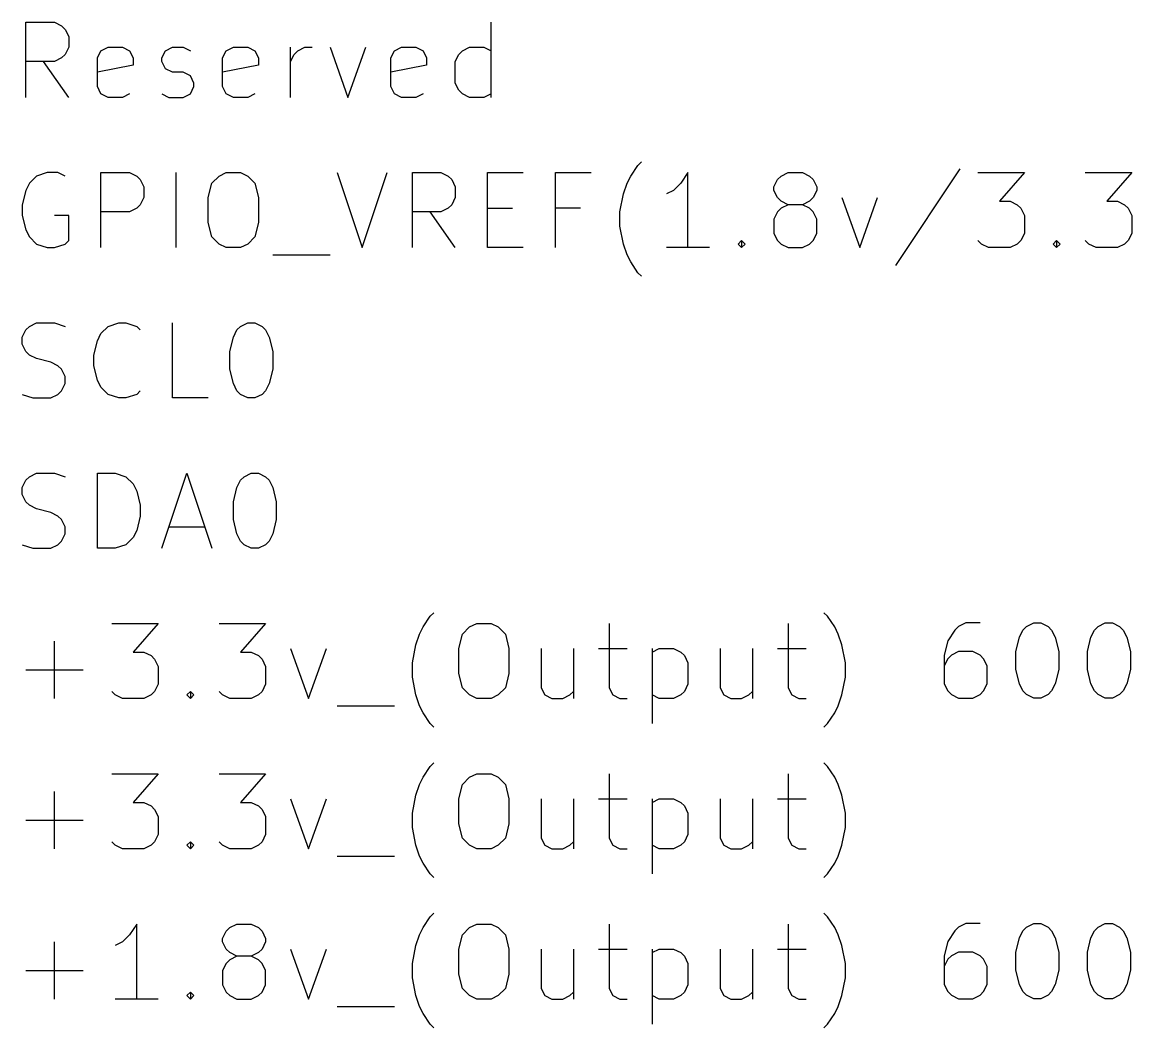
# Model space of a CAD drawing. Header units: millimetres. Extents: x 10 to 287, y -200 to -10.
# Drawn here: x 43.93 to 62.68, y -134.42 to -117.43 of the extents above; entities that cross this region are included whole.
import ezdxf

# ---------------------------------------------------------------- set-up
doc = ezdxf.new("R2010")
doc.units = ezdxf.units.MM
doc.layers.add('GREENSIXTYFIVE', color=129, linetype='CONTINUOUS')
doc.layers.add('RED', color=14, linetype='CONTINUOUS')

msp = doc.modelspace()

# ---------------------------------------------------------------- linework, layer by layer
at = {"layer": 'GREENSIXTYFIVE', "linetype": 'CONTINUOUS'}
for p, q in [((43.9903, -118.6975), (43.9903, -117.4275)), ((43.9903, -117.4275), (44.4741, -117.4275)), ((44.4741, -117.4275), (44.5951, -117.488)), ((44.5951, -117.488), (44.6556, -117.5485)), ((51.8523, -118.6975), (51.8523, -117.4275)), ((44.6556, -117.5485), (44.716, -117.6694)), ((44.716, -117.6694), (44.716, -117.8509)), ((44.716, -117.8509), (44.6556, -117.9718)), ((45.1999, -118.0323), (45.2603, -117.9113)), ((45.2603, -117.9113), (45.3813, -117.8509)), ((45.3813, -117.8509), (45.6232, -117.8509)), ((45.6232, -117.8509), (45.7441, -117.9113)), ((45.7441, -117.9113), (45.8046, -118.0323)), ((46.2885, -118.0323), (46.3489, -117.9113)), ((46.3489, -117.9113), (46.4699, -117.8509)), ((46.4699, -117.8509), (46.6513, -117.8509)), ((46.6513, -117.8509), (46.7723, -117.9113)), ((47.3166, -118.0323), (47.377, -117.9113)), ((47.377, -117.9113), (47.498, -117.8509)), ((47.498, -117.8509), (47.7399, -117.8509)), ((47.7399, -117.8509), (47.8608, -117.9113)), ((47.8608, -117.9113), (47.9213, -118.0323)), ((48.4656, -118.6975), (48.4656, -117.8509)), ((48.5261, -117.9718), (48.5866, -117.9113)), ((48.5866, -117.9113), (48.7075, -117.8509)), ((48.7075, -117.8509), (48.8285, -117.8509)), ((49.1309, -117.8509), (49.4333, -118.6975)), ((49.4333, -118.6975), (49.7356, -117.8509)), ((50.159, -118.0323), (50.2194, -117.9113)), ((50.2194, -117.9113), (50.3404, -117.8509)), ((50.3404, -117.8509), (50.5823, -117.8509)), ((50.5823, -117.8509), (50.7032, -117.9113)), ((50.7032, -117.9113), (50.7637, -118.0323)), ((51.308, -117.9718), (51.3685, -117.9113)), ((51.3685, -117.9113), (51.4895, -117.8509)), ((51.4895, -117.8509), (51.7314, -117.8509)), ((51.7314, -117.8509), (51.8523, -117.9113)), ((44.4741, -118.0928), (43.9903, -118.0928)), ((44.716, -118.6975), (44.2927, -118.0928)), ((44.5951, -118.0323), (44.4741, -118.0928)), ((44.6556, -117.9718), (44.5951, -118.0323)), ((45.1999, -118.5161), (45.1999, -118.0323)), ((45.8046, -118.0323), (45.8046, -118.1532)), ((46.2885, -118.0928), (46.2885, -118.0323)), ((46.3489, -118.2137), (46.2885, -118.0928)), ((47.3166, -118.5161), (47.3166, -118.0323)), ((47.9213, -118.0323), (47.9213, -118.1532)), ((48.4656, -118.0928), (48.5261, -117.9718)), ((50.159, -118.5161), (50.159, -118.0323)), ((50.7637, -118.0323), (50.7637, -118.1532)), ((51.2476, -118.0928), (51.308, -117.9718)), ((51.2476, -118.4556), (51.2476, -118.0928)), ((45.8046, -118.1532), (45.1999, -118.2742)), ((46.4699, -118.2742), (46.3489, -118.2137)), ((46.6513, -118.2742), (46.4699, -118.2742)), ((46.7723, -118.3347), (46.6513, -118.2742)), ((47.9213, -118.1532), (47.3166, -118.2742)), ((50.7637, -118.1532), (50.159, -118.2742)), ((46.8327, -118.4556), (46.7723, -118.3347)), ((46.8327, -118.5161), (46.8327, -118.4556)), ((51.308, -118.5766), (51.2476, -118.4556)), ((45.2603, -118.6371), (45.1999, -118.5161)), ((45.3813, -118.6975), (45.2603, -118.6371)), ((45.7441, -118.6371), (45.6232, -118.6975)), ((46.2885, -118.6371), (46.4094, -118.6975)), ((46.6513, -118.6975), (46.7723, -118.6371)), ((46.7723, -118.6371), (46.8327, -118.5161)), ((47.377, -118.6371), (47.3166, -118.5161)), ((47.498, -118.6975), (47.377, -118.6371)), ((47.8608, -118.6371), (47.7399, -118.6975)), ((50.2194, -118.6371), (50.159, -118.5161)), ((50.3404, -118.6975), (50.2194, -118.6371)), ((50.7032, -118.6371), (50.5823, -118.6975)), ((51.3685, -118.6371), (51.308, -118.5766)), ((51.4895, -118.6975), (51.3685, -118.6371)), ((51.8523, -118.6371), (51.7314, -118.6975)), ((45.6232, -118.6975), (45.3813, -118.6975)), ((46.4094, -118.6975), (46.6513, -118.6975)), ((47.7399, -118.6975), (47.498, -118.6975)), ((50.5823, -118.6975), (50.3404, -118.6975)), ((51.7314, -118.6975), (51.4895, -118.6975)), ((54.3318, -119.8466), (54.3923, -119.7861)), ((44.3532, -119.9675), (44.1718, -120.028)), ((44.5346, -119.9675), (44.3532, -119.9675)), ((44.6556, -120.028), (44.5346, -119.9675)), ((45.2603, -121.2375), (45.2603, -119.9675)), ((45.2603, -119.9675), (45.7441, -119.9675)), ((45.7441, -119.9675), (45.8651, -120.028)), ((46.5303, -121.2375), (46.5303, -119.9675)), ((47.2561, -120.028), (47.377, -119.9675)), ((47.377, -119.9675), (47.6189, -119.9675)), ((47.6189, -119.9675), (47.7399, -120.028)), ((49.2518, -119.9675), (49.6751, -121.2375)), ((49.6751, -121.2375), (50.0985, -119.9675)), ((50.5218, -121.2375), (50.5218, -119.9675)), ((50.5218, -119.9675), (51.0056, -119.9675)), ((51.0056, -119.9675), (51.1266, -120.028)), ((51.7918, -121.2375), (51.7918, -119.9675)), ((51.7918, -119.9675), (52.3966, -119.9675)), ((52.9408, -121.2375), (52.9408, -119.9675)), ((52.9408, -119.9675), (53.5456, -119.9675)), ((54.2109, -120.028), (54.3318, -119.8466)), ((55.1785, -119.9675), (55.0576, -120.149)), ((55.1785, -121.2375), (55.1785, -119.9675)), ((56.7509, -120.028), (56.8719, -119.9675)), ((56.8719, -119.9675), (57.1138, -119.9675)), ((57.1138, -119.9675), (57.2347, -120.028)), ((59.7747, -119.9071), (58.6861, -121.5399)), ((60.0771, -119.9675), (60.8633, -119.9675)), ((60.8633, -119.9675), (60.4399, -120.4513)), ((61.8914, -119.9675), (62.6776, -119.9675)), ((62.6776, -119.9675), (62.2542, -120.4513)), ((44.0508, -120.149), (43.9903, -120.2699)), ((44.1718, -120.028), (44.0508, -120.149)), ((45.8651, -120.028), (45.9256, -120.0885)), ((45.9256, -120.0885), (45.986, -120.2094)), ((47.0747, -120.3909), (47.1351, -120.149)), ((47.1351, -120.149), (47.2561, -120.028)), ((47.7399, -120.028), (47.8608, -120.149)), ((47.8608, -120.149), (47.9213, -120.3909)), ((51.1266, -120.028), (51.1871, -120.0885)), ((51.1871, -120.0885), (51.2475, -120.2094)), ((54.0899, -120.3304), (54.1504, -120.149)), ((54.1504, -120.149), (54.2109, -120.028)), ((55.0576, -120.149), (54.9366, -120.2699)), ((56.63, -120.2094), (56.6904, -120.0885)), ((56.6904, -120.0885), (56.7509, -120.028)), ((57.2347, -120.028), (57.2952, -120.0885)), ((57.2952, -120.0885), (57.3557, -120.2094)), ((43.9903, -120.2699), (43.9299, -120.5118)), ((45.986, -120.2094), (45.986, -120.3909)), ((51.2475, -120.2094), (51.2475, -120.3909)), ((54.0294, -120.6328), (54.0899, -120.3304)), ((54.9366, -120.2699), (54.8157, -120.3304)), ((56.63, -120.2699), (56.63, -120.2094)), ((56.6904, -120.3909), (56.63, -120.2699)), ((57.3557, -120.2699), (57.2952, -120.3909)), ((57.3557, -120.2094), (57.3557, -120.2699)), ((43.9299, -120.5118), (43.9299, -120.6932)), ((45.9256, -120.5118), (45.8651, -120.5723)), ((45.986, -120.3909), (45.9256, -120.5118)), ((47.0747, -120.8142), (47.0747, -120.3909)), ((47.9213, -120.3909), (47.9213, -120.8142)), ((51.1871, -120.5118), (51.1266, -120.5723)), ((51.2475, -120.3909), (51.1871, -120.5118)), ((56.7509, -120.4513), (56.6904, -120.3909)), ((56.8719, -120.5118), (56.7509, -120.4513)), ((56.8719, -120.5118), (56.7509, -120.5723)), ((57.1138, -120.5118), (56.8719, -120.5118)), ((57.2347, -120.4513), (57.1138, -120.5118)), ((57.2347, -120.5723), (57.1138, -120.5118)), ((57.2952, -120.3909), (57.2347, -120.4513)), ((57.779, -120.3909), (58.0814, -121.2375)), ((58.0814, -121.2375), (58.3837, -120.3909)), ((60.4399, -120.4513), (60.6214, -120.4513)), ((60.6214, -120.4513), (60.7423, -120.5118)), ((60.7423, -120.5118), (60.8028, -120.5723)), ((62.2542, -120.4513), (62.4357, -120.4513)), ((62.4357, -120.4513), (62.5566, -120.5118)), ((62.5566, -120.5118), (62.6171, -120.5723)), ((43.9299, -120.6932), (43.9903, -120.9351)), ((44.716, -120.6932), (44.4741, -120.6932)), ((44.716, -121.1166), (44.716, -120.6932)), ((45.7441, -120.6328), (45.2603, -120.6328)), ((45.8651, -120.5723), (45.7441, -120.6328)), ((51.0056, -120.6328), (50.5218, -120.6328)), ((51.2475, -121.2375), (50.8242, -120.6328)), ((51.1266, -120.5723), (51.0056, -120.6328)), ((51.7918, -120.5723), (52.2152, -120.5723)), ((53.3642, -120.5723), (52.9408, -120.5723)), ((54.0294, -120.8747), (54.0294, -120.6328)), ((56.6904, -120.6328), (56.63, -120.7537)), ((56.7509, -120.5723), (56.6904, -120.6328)), ((57.2952, -120.6328), (57.2347, -120.5723)), ((57.3557, -120.7537), (57.2952, -120.6328)), ((60.8028, -120.5723), (60.8633, -120.6932)), ((60.8633, -120.6932), (60.8633, -120.9956)), ((62.6171, -120.5723), (62.6776, -120.6932)), ((62.6776, -120.6932), (62.6776, -120.9956)), ((47.1351, -121.0561), (47.0747, -120.8142)), ((47.9213, -120.8142), (47.8608, -121.0561)), ((54.0899, -121.1771), (54.0294, -120.8747)), ((56.63, -120.7537), (56.63, -120.9956)), ((57.3557, -120.9956), (57.3557, -120.7537)), ((43.9903, -120.9351), (44.0508, -121.0561)), ((44.0508, -121.0561), (44.1718, -121.1771)), ((47.2561, -121.1771), (47.1351, -121.0561)), ((47.8608, -121.0561), (47.7399, -121.1771)), ((56.63, -120.9956), (56.6904, -121.1166)), ((57.2952, -121.1166), (57.3557, -120.9956)), ((60.8633, -120.9956), (60.8028, -121.1166)), ((62.6776, -120.9956), (62.6171, -121.1166)), ((44.1718, -121.1771), (44.3532, -121.2375)), ((44.3532, -121.2375), (44.4741, -121.2375)), ((44.4741, -121.2375), (44.6556, -121.1771)), ((44.6556, -121.1771), (44.716, -121.1166)), ((47.377, -121.2375), (47.2561, -121.1771)), ((47.6189, -121.2375), (47.377, -121.2375)), ((47.7399, -121.1771), (47.6189, -121.2375)), ((52.3966, -121.2375), (51.7918, -121.2375)), ((54.1504, -121.3585), (54.0899, -121.1771)), ((55.5414, -121.2375), (54.8157, -121.2375)), ((56.0252, -121.1771), (56.0856, -121.1166)), ((56.0856, -121.2375), (56.0252, -121.1771)), ((56.0856, -121.1166), (56.1461, -121.1771)), ((56.0856, -121.1166), (56.0856, -121.2375)), ((56.1461, -121.1771), (56.0856, -121.2375)), ((56.6904, -121.1166), (56.7509, -121.1771)), ((56.7509, -121.1771), (56.8719, -121.2375)), ((56.8719, -121.2375), (57.1138, -121.2375)), ((57.1138, -121.2375), (57.2347, -121.1771)), ((57.2347, -121.1771), (57.2952, -121.1166)), ((60.1376, -121.1771), (60.0771, -121.1166)), ((60.2585, -121.2375), (60.1376, -121.1771)), ((60.6214, -121.2375), (60.2585, -121.2375)), ((60.7423, -121.1771), (60.6214, -121.2375)), ((60.8028, -121.1166), (60.7423, -121.1771)), ((61.3471, -121.1771), (61.4075, -121.1166)), ((61.4075, -121.2375), (61.3471, -121.1771)), ((61.4075, -121.1166), (61.468, -121.1771)), ((61.4075, -121.1166), (61.4075, -121.2375)), ((61.468, -121.1771), (61.4075, -121.2375)), ((61.9519, -121.1771), (61.8914, -121.1166)), ((62.0728, -121.2375), (61.9519, -121.1771)), ((62.4357, -121.2375), (62.0728, -121.2375)), ((62.5566, -121.1771), (62.4357, -121.2375)), ((62.6171, -121.1166), (62.5566, -121.1771)), ((48.1633, -121.3585), (49.1309, -121.3585)), ((54.2109, -121.4794), (54.1504, -121.3585)), ((54.3318, -121.6609), (54.2109, -121.4794)), ((54.3923, -121.7213), (54.3318, -121.6609)), ((43.9903, -122.6285), (44.0508, -122.568)), ((44.0508, -122.568), (44.1718, -122.5075)), ((44.1718, -122.5075), (44.4741, -122.5075)), ((44.4741, -122.5075), (44.6556, -122.568)), ((45.2603, -122.689), (45.3813, -122.568)), ((45.3813, -122.568), (45.5627, -122.5075)), ((45.5627, -122.5075), (45.6836, -122.5075)), ((45.6836, -122.5075), (45.8651, -122.568)), ((45.8651, -122.568), (45.9255, -122.6285)), ((46.4698, -123.7775), (46.4698, -122.5075)), ((47.5584, -122.6285), (47.6189, -122.568)), ((47.6189, -122.568), (47.7398, -122.5075)), ((47.7398, -122.5075), (47.8608, -122.5075)), ((47.8608, -122.5075), (47.9817, -122.568)), ((47.9817, -122.568), (48.0422, -122.6285)), ((43.9299, -122.7494), (43.9903, -122.6285)), ((43.9299, -122.8704), (43.9299, -122.7494)), ((45.1998, -122.8099), (45.2603, -122.689)), ((47.4375, -122.9913), (47.4979, -122.7494)), ((47.4979, -122.7494), (47.5584, -122.6285)), ((48.0422, -122.6285), (48.1027, -122.7494)), ((48.1027, -122.7494), (48.1632, -122.9913)), ((43.9903, -122.9913), (43.9299, -122.8704)), ((45.1394, -123.0518), (45.1998, -122.8099)), ((44.0508, -123.0518), (43.9903, -122.9913)), ((44.1718, -123.1123), (44.0508, -123.0518)), ((44.4137, -123.1728), (44.1718, -123.1123)), ((45.1394, -123.2332), (45.1394, -123.0518)), ((47.4375, -123.2937), (47.4375, -122.9913)), ((48.1632, -122.9913), (48.1632, -123.2937)), ((44.5346, -123.2332), (44.4137, -123.1728)), ((44.5951, -123.2937), (44.5346, -123.2332)), ((44.6556, -123.4147), (44.5951, -123.2937)), ((45.1998, -123.4751), (45.1394, -123.2332)), ((47.4979, -123.5356), (47.4375, -123.2937)), ((48.1632, -123.2937), (48.1027, -123.5356)), ((44.5951, -123.6566), (44.6556, -123.5356)), ((44.6556, -123.5356), (44.6556, -123.4147)), ((45.2603, -123.5961), (45.1998, -123.4751)), ((47.5584, -123.6566), (47.4979, -123.5356)), ((48.1027, -123.5356), (48.0422, -123.6566)), ((43.9299, -123.7171), (44.1113, -123.7775)), ((44.4137, -123.7775), (44.5346, -123.7171)), ((44.5346, -123.7171), (44.5951, -123.6566)), ((45.3813, -123.7171), (45.2603, -123.5961)), ((45.5627, -123.7775), (45.3813, -123.7171)), ((45.8651, -123.7171), (45.6836, -123.7775)), ((45.9255, -123.6566), (45.8651, -123.7171)), ((47.6189, -123.7171), (47.5584, -123.6566)), ((47.7398, -123.7775), (47.6189, -123.7171)), ((47.9817, -123.7171), (47.8608, -123.7775)), ((48.0422, -123.6566), (47.9817, -123.7171)), ((44.1113, -123.7775), (44.4137, -123.7775)), ((45.6836, -123.7775), (45.5627, -123.7775)), ((47.0746, -123.7775), (46.4698, -123.7775)), ((47.8608, -123.7775), (47.7398, -123.7775)), ((43.9299, -125.2894), (43.9903, -125.1685)), ((43.9903, -125.1685), (44.0508, -125.108)), ((44.0508, -125.108), (44.1718, -125.0475)), ((44.1718, -125.0475), (44.4741, -125.0475)), ((44.4741, -125.0475), (44.6556, -125.108)), ((45.1998, -126.3175), (45.1998, -125.0475)), ((45.1998, -125.0475), (45.5022, -125.0475)), ((45.5022, -125.0475), (45.6836, -125.108)), ((45.6836, -125.108), (45.8046, -125.229)), ((45.8046, -125.229), (45.8651, -125.3499)), ((46.2884, -126.3175), (46.7117, -125.0475)), ((46.7117, -125.0475), (47.1351, -126.3175)), ((47.5584, -125.2894), (47.6189, -125.1685)), ((47.6189, -125.1685), (47.6794, -125.108)), ((47.6794, -125.108), (47.8003, -125.0475)), ((47.8003, -125.0475), (47.9213, -125.0475)), ((47.9213, -125.0475), (48.0422, -125.108)), ((48.0422, -125.108), (48.1027, -125.1685)), ((48.1027, -125.1685), (48.1632, -125.2894)), ((43.9299, -125.4104), (43.9299, -125.2894)), ((43.9903, -125.5313), (43.9299, -125.4104)), ((45.8651, -125.3499), (45.9255, -125.5918)), ((47.498, -125.5313), (47.5584, -125.2894)), ((48.1632, -125.2894), (48.2237, -125.5313)), ((44.0508, -125.5918), (43.9903, -125.5313)), ((44.1718, -125.6523), (44.0508, -125.5918)), ((45.9255, -125.5918), (45.9255, -125.7732)), ((47.498, -125.8337), (47.498, -125.5313)), ((48.2237, -125.5313), (48.2237, -125.8337)), ((44.4137, -125.7128), (44.1718, -125.6523)), ((44.5346, -125.7732), (44.4137, -125.7128)), ((44.5951, -125.8337), (44.5346, -125.7732)), ((45.9255, -125.7732), (45.8651, -126.0151)), ((44.6556, -125.9547), (44.5951, -125.8337)), ((44.6556, -126.0756), (44.6556, -125.9547)), ((46.4094, -125.9547), (47.0141, -125.9547)), ((47.5584, -126.0756), (47.498, -125.8337)), ((48.2237, -125.8337), (48.1632, -126.0756)), ((44.5951, -126.1966), (44.6556, -126.0756)), ((45.8046, -126.1361), (45.6836, -126.2571)), ((45.8651, -126.0151), (45.8046, -126.1361)), ((47.6189, -126.1966), (47.5584, -126.0756)), ((48.1632, -126.0756), (48.1027, -126.1966)), ((43.9299, -126.2571), (44.1113, -126.3175)), ((44.1113, -126.3175), (44.4137, -126.3175)), ((44.4137, -126.3175), (44.5346, -126.2571)), ((44.5346, -126.2571), (44.5951, -126.1966)), ((45.5022, -126.3175), (45.1998, -126.3175)), ((45.6836, -126.2571), (45.5022, -126.3175)), ((47.6794, -126.2571), (47.6189, -126.1966)), ((47.8003, -126.3175), (47.6794, -126.2571)), ((47.9213, -126.3175), (47.8003, -126.3175)), ((48.0422, -126.2571), (47.9213, -126.3175)), ((48.1027, -126.1966), (48.0422, -126.2571)), ((50.7032, -127.648), (50.8241, -127.4666)), ((50.8241, -127.4666), (50.8846, -127.4061)), ((57.5369, -127.4666), (57.4764, -127.4061)), ((57.6578, -127.648), (57.5369, -127.4666)), ((45.4418, -127.5875), (46.228, -127.5875)), ((46.228, -127.5875), (45.8046, -128.0713)), ((47.2561, -127.5875), (48.0423, -127.5875)), ((48.0423, -127.5875), (47.6189, -128.0713)), ((50.6427, -127.769), (50.7032, -127.648)), ((51.3684, -127.769), (51.4894, -127.648)), ((51.4894, -127.648), (51.6103, -127.5875)), ((51.6103, -127.5875), (51.8522, -127.5875)), ((51.8522, -127.5875), (51.9732, -127.648)), ((51.9732, -127.648), (52.0941, -127.769)), ((53.8479, -127.5875), (53.8479, -128.6761)), ((56.8716, -127.5875), (56.8716, -128.6761)), ((57.7183, -127.769), (57.6578, -127.648)), ((50.5822, -127.9504), (50.6427, -127.769)), ((51.308, -128.0109), (51.3684, -127.769)), ((52.0941, -127.769), (52.1546, -128.0109)), ((57.7788, -127.9504), (57.7183, -127.769)), ((44.4741, -128.8575), (44.4741, -127.8899)), ((48.4656, -128.0109), (48.768, -128.8575)), ((48.768, -128.8575), (49.0703, -128.0109)), ((50.5217, -128.2528), (50.5822, -127.9504)), ((51.308, -128.4342), (51.308, -128.0109)), ((52.1546, -128.0109), (52.1546, -128.4342)), ((52.6989, -128.0109), (52.6989, -128.6761)), ((53.2432, -128.0109), (53.2432, -128.8575)), ((53.6665, -128.0109), (54.1503, -128.0109)), ((54.5736, -128.0109), (54.5736, -129.2809)), ((54.5736, -128.0713), (54.6946, -128.0109)), ((54.6946, -128.0109), (54.9365, -128.0109)), ((54.9365, -128.0109), (55.0574, -128.0713)), ((55.7226, -128.0109), (55.7226, -128.6761)), ((56.2669, -128.0109), (56.2669, -128.8575)), ((56.6902, -128.0109), (57.174, -128.0109)), ((57.8392, -128.2528), (57.7788, -127.9504)), ((45.8046, -128.0713), (45.9861, -128.0713)), ((45.9861, -128.0713), (46.107, -128.1318)), ((46.107, -128.1318), (46.1675, -128.1923)), ((46.1675, -128.1923), (46.228, -128.3132)), ((47.6189, -128.0713), (47.8004, -128.0713)), ((47.8004, -128.0713), (47.9213, -128.1318)), ((47.9213, -128.1318), (47.9818, -128.1923)), ((47.9818, -128.1923), (48.0423, -128.3132)), ((55.0574, -128.0713), (55.1179, -128.1318)), ((55.1179, -128.1318), (55.1784, -128.2528)), ((43.9903, -128.3737), (44.958, -128.3737)), ((46.228, -128.3132), (46.228, -128.6156)), ((48.0423, -128.3132), (48.0423, -128.6156)), ((50.5217, -128.4947), (50.5217, -128.2528)), ((55.1784, -128.2528), (55.1784, -128.6156)), ((57.8392, -128.4947), (57.8392, -128.2528)), ((50.5822, -128.7971), (50.5217, -128.4947)), ((51.3684, -128.6761), (51.308, -128.4342)), ((52.1546, -128.4342), (52.0941, -128.6761)), ((57.7788, -128.7971), (57.8392, -128.4947)), ((45.5023, -128.7971), (45.4418, -128.7366)), ((46.1675, -128.7366), (46.107, -128.7971)), ((46.228, -128.6156), (46.1675, -128.7366)), ((46.7118, -128.7971), (46.7722, -128.7366)), ((46.7722, -128.7366), (46.8327, -128.7971)), ((46.7722, -128.7366), (46.7722, -128.8575)), ((47.3166, -128.7971), (47.2561, -128.7366)), ((47.9818, -128.7366), (47.9213, -128.7971)), ((48.0423, -128.6156), (47.9818, -128.7366)), ((51.4894, -128.7971), (51.3684, -128.6761)), ((52.0941, -128.6761), (51.9732, -128.7971)), ((52.6989, -128.6761), (52.7594, -128.7971)), ((53.1827, -128.7971), (53.2432, -128.7366)), ((53.8479, -128.6761), (53.9084, -128.7971)), ((55.1179, -128.7366), (55.0574, -128.7971)), ((55.1784, -128.6156), (55.1179, -128.7366)), ((55.7226, -128.6761), (55.7831, -128.7971)), ((56.2064, -128.7971), (56.2669, -128.7366)), ((56.8716, -128.6761), (56.9321, -128.7971)), ((45.6232, -128.8575), (45.5023, -128.7971)), ((45.9861, -128.8575), (45.6232, -128.8575)), ((46.107, -128.7971), (45.9861, -128.8575)), ((46.7722, -128.8575), (46.7118, -128.7971)), ((46.8327, -128.7971), (46.7722, -128.8575)), ((47.4375, -128.8575), (47.3166, -128.7971)), ((47.8004, -128.8575), (47.4375, -128.8575)), ((47.9213, -128.7971), (47.8004, -128.8575)), ((49.2518, -128.9785), (50.2194, -128.9785)), ((50.6427, -128.9785), (50.5822, -128.7971)), ((50.7032, -129.0994), (50.6427, -128.9785)), ((51.6103, -128.8575), (51.4894, -128.7971)), ((51.8522, -128.8575), (51.6103, -128.8575)), ((51.9732, -128.7971), (51.8522, -128.8575)), ((52.7594, -128.7971), (52.8804, -128.8575)), ((52.8804, -128.8575), (53.0618, -128.8575)), ((53.0618, -128.8575), (53.1827, -128.7971)), ((53.9084, -128.7971), (54.0294, -128.8575)), ((54.0294, -128.8575), (54.1503, -128.8575)), ((54.6946, -128.8575), (54.5736, -128.7971)), ((54.9365, -128.8575), (54.6946, -128.8575)), ((55.0574, -128.7971), (54.9365, -128.8575)), ((55.7831, -128.7971), (55.9041, -128.8575)), ((55.9041, -128.8575), (56.0855, -128.8575)), ((56.0855, -128.8575), (56.2064, -128.7971)), ((56.9321, -128.7971), (57.0531, -128.8575)), ((57.0531, -128.8575), (57.174, -128.8575)), ((57.6578, -129.0994), (57.7183, -128.9785)), ((57.7183, -128.9785), (57.7788, -128.7971)), ((50.8241, -129.2809), (50.7032, -129.0994)), ((57.5369, -129.2809), (57.6578, -129.0994)), ((50.8846, -129.3413), (50.8241, -129.2809)), ((57.4764, -129.3413), (57.5369, -129.2809)), ((50.7032, -130.188), (50.8241, -130.0066)), ((50.8241, -130.0066), (50.8846, -129.9461)), ((57.5369, -130.0066), (57.4764, -129.9461)), ((57.6578, -130.188), (57.5369, -130.0066)), ((45.4418, -130.1275), (46.228, -130.1275)), ((46.228, -130.1275), (45.8046, -130.6113)), ((47.2561, -130.1275), (48.0423, -130.1275)), ((48.0423, -130.1275), (47.6189, -130.6113)), ((50.6427, -130.309), (50.7032, -130.188)), ((51.3684, -130.309), (51.4894, -130.188)), ((51.4894, -130.188), (51.6103, -130.1275)), ((51.6103, -130.1275), (51.8522, -130.1275)), ((51.8522, -130.1275), (51.9732, -130.188)), ((51.9732, -130.188), (52.0941, -130.309)), ((53.8479, -130.1275), (53.8479, -131.2161)), ((56.8716, -130.1275), (56.8716, -131.2161)), ((57.7183, -130.309), (57.6578, -130.188)), ((44.4741, -131.3975), (44.4741, -130.4299)), ((50.5822, -130.4904), (50.6427, -130.309)), ((51.308, -130.5509), (51.3684, -130.309)), ((52.0941, -130.309), (52.1546, -130.5509)), ((57.7788, -130.4904), (57.7183, -130.309)), ((45.8046, -130.6113), (45.9861, -130.6113)), ((45.9861, -130.6113), (46.107, -130.6718)), ((47.6189, -130.6113), (47.8004, -130.6113)), ((47.8004, -130.6113), (47.9213, -130.6718)), ((48.4656, -130.5509), (48.768, -131.3975)), ((48.768, -131.3975), (49.0703, -130.5509)), ((50.5217, -130.7928), (50.5822, -130.4904)), ((51.308, -130.9742), (51.308, -130.5509)), ((52.1546, -130.5509), (52.1546, -130.9742)), ((52.6989, -130.5509), (52.6989, -131.2161)), ((53.2432, -130.5509), (53.2432, -131.3975)), ((53.6665, -130.5509), (54.1503, -130.5509)), ((54.5736, -130.5509), (54.5736, -131.8209)), ((54.5736, -130.6113), (54.6946, -130.5509)), ((54.6946, -130.5509), (54.9365, -130.5509)), ((54.9365, -130.5509), (55.0574, -130.6113)), ((55.0574, -130.6113), (55.1179, -130.6718)), ((55.7226, -130.5509), (55.7226, -131.2161)), ((56.2669, -130.5509), (56.2669, -131.3975)), ((56.6902, -130.5509), (57.174, -130.5509)), ((57.8392, -130.7928), (57.7788, -130.4904)), ((46.107, -130.6718), (46.1675, -130.7323)), ((46.1675, -130.7323), (46.228, -130.8532)), ((46.228, -130.8532), (46.228, -131.1556)), ((47.9213, -130.6718), (47.9818, -130.7323)), ((47.9818, -130.7323), (48.0423, -130.8532)), ((48.0423, -130.8532), (48.0423, -131.1556)), ((50.5217, -131.0347), (50.5217, -130.7928)), ((55.1179, -130.6718), (55.1784, -130.7928)), ((55.1784, -130.7928), (55.1784, -131.1556)), ((57.8392, -131.0347), (57.8392, -130.7928)), ((43.9903, -130.9137), (44.958, -130.9137)), ((50.5822, -131.3371), (50.5217, -131.0347)), ((51.3684, -131.2161), (51.308, -130.9742)), ((52.1546, -130.9742), (52.0941, -131.2161)), ((57.7788, -131.3371), (57.8392, -131.0347)), ((46.228, -131.1556), (46.1675, -131.2766)), ((48.0423, -131.1556), (47.9818, -131.2766)), ((51.4894, -131.3371), (51.3684, -131.2161)), ((52.0941, -131.2161), (51.9732, -131.3371)), ((52.6989, -131.2161), (52.7594, -131.3371)), ((53.8479, -131.2161), (53.9084, -131.3371)), ((55.1784, -131.1556), (55.1179, -131.2766)), ((55.7226, -131.2161), (55.7831, -131.3371)), ((56.8716, -131.2161), (56.9321, -131.3371)), ((45.5023, -131.3371), (45.4418, -131.2766)), ((45.6232, -131.3975), (45.5023, -131.3371)), ((45.9861, -131.3975), (45.6232, -131.3975)), ((46.107, -131.3371), (45.9861, -131.3975)), ((46.1675, -131.2766), (46.107, -131.3371)), ((46.7118, -131.3371), (46.7722, -131.2766)), ((46.7722, -131.3975), (46.7118, -131.3371)), ((46.7722, -131.2766), (46.8327, -131.3371)), ((46.7722, -131.2766), (46.7722, -131.3975)), ((46.8327, -131.3371), (46.7722, -131.3975)), ((47.3166, -131.3371), (47.2561, -131.2766)), ((47.4375, -131.3975), (47.3166, -131.3371)), ((47.8004, -131.3975), (47.4375, -131.3975)), ((47.9213, -131.3371), (47.8004, -131.3975)), ((47.9818, -131.2766), (47.9213, -131.3371)), ((50.6427, -131.5185), (50.5822, -131.3371)), ((51.6103, -131.3975), (51.4894, -131.3371)), ((51.8522, -131.3975), (51.6103, -131.3975)), ((51.9732, -131.3371), (51.8522, -131.3975)), ((52.7594, -131.3371), (52.8804, -131.3975)), ((52.8804, -131.3975), (53.0618, -131.3975)), ((53.0618, -131.3975), (53.1827, -131.3371)), ((53.1827, -131.3371), (53.2432, -131.2766)), ((53.9084, -131.3371), (54.0294, -131.3975)), ((54.0294, -131.3975), (54.1503, -131.3975)), ((54.6946, -131.3975), (54.5736, -131.3371)), ((54.9365, -131.3975), (54.6946, -131.3975)), ((55.0574, -131.3371), (54.9365, -131.3975)), ((55.1179, -131.2766), (55.0574, -131.3371)), ((55.7831, -131.3371), (55.9041, -131.3975)), ((55.9041, -131.3975), (56.0855, -131.3975)), ((56.0855, -131.3975), (56.2064, -131.3371)), ((56.2064, -131.3371), (56.2669, -131.2766)), ((56.9321, -131.3371), (57.0531, -131.3975)), ((57.0531, -131.3975), (57.174, -131.3975)), ((57.7183, -131.5185), (57.7788, -131.3371)), ((49.2518, -131.5185), (50.2194, -131.5185)), ((50.7032, -131.6394), (50.6427, -131.5185)), ((57.6578, -131.6394), (57.7183, -131.5185)), ((50.8241, -131.8209), (50.7032, -131.6394)), ((57.5369, -131.8209), (57.6578, -131.6394)), ((50.8846, -131.8813), (50.8241, -131.8209)), ((57.4764, -131.8813), (57.5369, -131.8209)), ((50.8241, -132.5466), (50.8846, -132.4861)), ((57.5369, -132.5466), (57.4764, -132.4861)), ((45.8651, -132.6675), (45.7442, -132.849)), ((45.8651, -133.9375), (45.8651, -132.6675)), ((47.377, -132.7885), (47.4375, -132.728)), ((47.4375, -132.728), (47.5585, -132.6675)), ((47.5585, -132.6675), (47.8004, -132.6675)), ((47.8004, -132.6675), (47.9213, -132.728)), ((47.9213, -132.728), (47.9818, -132.7885)), ((50.6427, -132.849), (50.7032, -132.728)), ((50.7032, -132.728), (50.8241, -132.5466)), ((51.3684, -132.849), (51.4894, -132.728)), ((51.4894, -132.728), (51.6103, -132.6675)), ((51.6103, -132.6675), (51.8522, -132.6675)), ((51.8522, -132.6675), (51.9732, -132.728)), ((51.9732, -132.728), (52.0941, -132.849)), ((53.8479, -132.6675), (53.8479, -133.7561)), ((56.8716, -132.6675), (56.8716, -133.7561)), ((57.6578, -132.728), (57.5369, -132.5466)), ((57.7183, -132.849), (57.6578, -132.728)), ((45.7442, -132.849), (45.6232, -132.9699)), ((47.3166, -132.9094), (47.377, -132.7885)), ((47.3166, -132.9699), (47.3166, -132.9094)), ((47.9818, -132.7885), (48.0423, -132.9094)), ((48.0423, -132.9094), (48.0423, -132.9699)), ((50.5822, -133.0304), (50.6427, -132.849)), ((51.308, -133.0909), (51.3684, -132.849)), ((52.0941, -132.849), (52.1546, -133.0909)), ((57.7788, -133.0304), (57.7183, -132.849)), ((44.4741, -133.9375), (44.4741, -132.9699)), ((45.6232, -132.9699), (45.5023, -133.0304)), ((47.377, -133.0909), (47.3166, -132.9699)), ((47.4375, -133.1513), (47.377, -133.0909)), ((47.9818, -133.0909), (47.9213, -133.1513)), ((48.0423, -132.9699), (47.9818, -133.0909)), ((48.4656, -133.0909), (48.768, -133.9375)), ((48.768, -133.9375), (49.0703, -133.0909)), ((50.5217, -133.3328), (50.5822, -133.0304)), ((51.308, -133.5142), (51.308, -133.0909)), ((52.1546, -133.0909), (52.1546, -133.5142)), ((52.6989, -133.0909), (52.6989, -133.7561)), ((53.2432, -133.0909), (53.2432, -133.9375)), ((53.6665, -133.0909), (54.1503, -133.0909)), ((54.5736, -133.0909), (54.5736, -134.3609)), ((54.5736, -133.1513), (54.6946, -133.0909)), ((54.6946, -133.0909), (54.9365, -133.0909)), ((54.9365, -133.0909), (55.0574, -133.1513)), ((55.7226, -133.0909), (55.7226, -133.7561)), ((56.2669, -133.0909), (56.2669, -133.9375)), ((56.6902, -133.0909), (57.174, -133.0909)), ((57.8392, -133.3328), (57.7788, -133.0304)), ((47.4375, -133.2723), (47.377, -133.3328)), ((47.5585, -133.2118), (47.4375, -133.1513)), ((47.5585, -133.2118), (47.4375, -133.2723)), ((47.8004, -133.2118), (47.5585, -133.2118)), ((47.9213, -133.1513), (47.8004, -133.2118)), ((47.9213, -133.2723), (47.8004, -133.2118)), ((47.9818, -133.3328), (47.9213, -133.2723)), ((55.0574, -133.1513), (55.1179, -133.2118)), ((55.1179, -133.2118), (55.1784, -133.3328)), ((43.9903, -133.4537), (44.958, -133.4537)), ((47.377, -133.3328), (47.3166, -133.4537)), ((47.3166, -133.4537), (47.3166, -133.6956)), ((48.0423, -133.4537), (47.9818, -133.3328)), ((48.0423, -133.6956), (48.0423, -133.4537)), ((50.5217, -133.5747), (50.5217, -133.3328)), ((55.1784, -133.3328), (55.1784, -133.6956)), ((57.8392, -133.5747), (57.8392, -133.3328)), ((50.5822, -133.8771), (50.5217, -133.5747)), ((51.3684, -133.7561), (51.308, -133.5142)), ((52.1546, -133.5142), (52.0941, -133.7561)), ((57.7788, -133.8771), (57.8392, -133.5747)), ((46.7118, -133.8771), (46.7722, -133.8166)), ((46.7722, -133.8166), (46.8327, -133.8771)), ((46.7722, -133.8166), (46.7722, -133.9375)), ((47.3166, -133.6956), (47.377, -133.8166)), ((47.377, -133.8166), (47.4375, -133.8771)), ((47.9213, -133.8771), (47.9818, -133.8166)), ((47.9818, -133.8166), (48.0423, -133.6956)), ((51.4894, -133.8771), (51.3684, -133.7561)), ((52.0941, -133.7561), (51.9732, -133.8771)), ((52.6989, -133.7561), (52.7594, -133.8771)), ((53.1827, -133.8771), (53.2432, -133.8166)), ((53.8479, -133.7561), (53.9084, -133.8771)), ((55.1179, -133.8166), (55.0574, -133.8771)), ((55.1784, -133.6956), (55.1179, -133.8166)), ((55.7226, -133.7561), (55.7831, -133.8771)), ((56.2064, -133.8771), (56.2669, -133.8166)), ((56.8716, -133.7561), (56.9321, -133.8771)), ((46.228, -133.9375), (45.5023, -133.9375)), ((46.7722, -133.9375), (46.7118, -133.8771)), ((46.8327, -133.8771), (46.7722, -133.9375)), ((47.4375, -133.8771), (47.5585, -133.9375)), ((47.5585, -133.9375), (47.8004, -133.9375)), ((47.8004, -133.9375), (47.9213, -133.8771)), ((50.6427, -134.0585), (50.5822, -133.8771)), ((51.6103, -133.9375), (51.4894, -133.8771)), ((51.8522, -133.9375), (51.6103, -133.9375)), ((51.9732, -133.8771), (51.8522, -133.9375)), ((52.7594, -133.8771), (52.8804, -133.9375)), ((52.8804, -133.9375), (53.0618, -133.9375)), ((53.0618, -133.9375), (53.1827, -133.8771)), ((53.9084, -133.8771), (54.0294, -133.9375)), ((54.0294, -133.9375), (54.1503, -133.9375)), ((54.6946, -133.9375), (54.5736, -133.8771)), ((54.9365, -133.9375), (54.6946, -133.9375)), ((55.0574, -133.8771), (54.9365, -133.9375)), ((55.7831, -133.8771), (55.9041, -133.9375)), ((55.9041, -133.9375), (56.0855, -133.9375)), ((56.0855, -133.9375), (56.2064, -133.8771)), ((56.9321, -133.8771), (57.0531, -133.9375)), ((57.0531, -133.9375), (57.174, -133.9375)), ((57.7183, -134.0585), (57.7788, -133.8771)), ((49.2518, -134.0585), (50.2194, -134.0585)), ((50.7032, -134.1794), (50.6427, -134.0585)), ((50.8241, -134.3609), (50.7032, -134.1794)), ((57.5369, -134.3609), (57.6578, -134.1794)), ((57.6578, -134.1794), (57.7183, -134.0585)), ((50.8846, -134.4213), (50.8241, -134.3609)), ((57.4764, -134.4213), (57.5369, -134.3609))]:
    msp.add_line(p, q, dxfattribs=at)
at = {"layer": 'RED', "linetype": 'CONTINUOUS'}
for p, q in [((59.7506, -127.6397), (59.6901, -127.7002)), ((59.8715, -127.5792), (59.7506, -127.6397)), ((60.1134, -127.5792), (59.8715, -127.5792)), ((60.8391, -127.7002), (60.8996, -127.6397)), ((60.8996, -127.6397), (61.0205, -127.5792)), ((61.0205, -127.5792), (61.1415, -127.5792)), ((61.1415, -127.5792), (61.2624, -127.6397)), ((61.2624, -127.6397), (61.3229, -127.7002)), ((62.0486, -127.7002), (62.1091, -127.6397)), ((62.1091, -127.6397), (62.23, -127.5792)), ((62.23, -127.5792), (62.351, -127.5792)), ((62.351, -127.5792), (62.4719, -127.6397)), ((62.4719, -127.6397), (62.5324, -127.7002)), ((59.6901, -127.7002), (59.5691, -127.8816)), ((60.7182, -128.063), (60.7786, -127.8211)), ((60.7786, -127.8211), (60.8391, -127.7002)), ((61.3229, -127.7002), (61.3834, -127.8211)), ((61.3834, -127.8211), (61.4439, -128.063)), ((61.9277, -128.063), (61.9881, -127.8211)), ((61.9881, -127.8211), (62.0486, -127.7002)), ((62.5324, -127.7002), (62.5929, -127.8211)), ((62.5929, -127.8211), (62.6534, -128.063)), ((59.5691, -127.8816), (59.5087, -128.1235)), ((59.5087, -128.1235), (59.5087, -128.6073)), ((59.5691, -128.184), (59.5087, -128.3049)), ((59.6296, -128.1235), (59.5691, -128.184)), ((59.7506, -128.063), (59.6296, -128.1235)), ((59.9925, -128.063), (59.7506, -128.063)), ((60.1134, -128.1235), (59.9925, -128.063)), ((60.1739, -128.184), (60.1134, -128.1235)), ((60.2344, -128.3049), (60.1739, -128.184)), ((60.7182, -128.3654), (60.7182, -128.063)), ((61.4439, -128.063), (61.4439, -128.3654)), ((61.9277, -128.3654), (61.9277, -128.063)), ((62.6534, -128.063), (62.6534, -128.3654)), ((60.2344, -128.6073), (60.2344, -128.3049)), ((60.7786, -128.6073), (60.7182, -128.3654)), ((61.4439, -128.3654), (61.3834, -128.6073)), ((61.9881, -128.6073), (61.9277, -128.3654)), ((62.6534, -128.3654), (62.5929, -128.6073)), ((59.5087, -128.6073), (59.5691, -128.7283)), ((60.1739, -128.7283), (60.2344, -128.6073)), ((60.8391, -128.7283), (60.7786, -128.6073)), ((61.3834, -128.6073), (61.3229, -128.7283)), ((62.0486, -128.7283), (61.9881, -128.6073)), ((62.5929, -128.6073), (62.5324, -128.7283)), ((59.5691, -128.7283), (59.6296, -128.7888)), ((59.6296, -128.7888), (59.7506, -128.8492)), ((59.9925, -128.8492), (60.1134, -128.7888)), ((60.1134, -128.7888), (60.1739, -128.7283)), ((60.8996, -128.7888), (60.8391, -128.7283)), ((61.0205, -128.8492), (60.8996, -128.7888)), ((61.2624, -128.7888), (61.1415, -128.8492)), ((61.3229, -128.7283), (61.2624, -128.7888)), ((62.1091, -128.7888), (62.0486, -128.7283)), ((62.23, -128.8492), (62.1091, -128.7888)), ((62.4719, -128.7888), (62.351, -128.8492)), ((62.5324, -128.7283), (62.4719, -128.7888)), ((59.7506, -128.8492), (59.9925, -128.8492)), ((61.1415, -128.8492), (61.0205, -128.8492)), ((62.351, -128.8492), (62.23, -128.8492)), ((59.7506, -132.7197), (59.6901, -132.7802)), ((59.8715, -132.6592), (59.7506, -132.7197)), ((60.1134, -132.6592), (59.8715, -132.6592)), ((60.8391, -132.7802), (60.8996, -132.7197)), ((60.8996, -132.7197), (61.0205, -132.6592)), ((61.0205, -132.6592), (61.1415, -132.6592)), ((61.1415, -132.6592), (61.2624, -132.7197)), ((61.2624, -132.7197), (61.3229, -132.7802)), ((62.0486, -132.7802), (62.1091, -132.7197)), ((62.1091, -132.7197), (62.23, -132.6592)), ((62.23, -132.6592), (62.351, -132.6592)), ((62.351, -132.6592), (62.4719, -132.7197)), ((62.4719, -132.7197), (62.5324, -132.7802)), ((59.6901, -132.7802), (59.5691, -132.9616)), ((60.7182, -133.143), (60.7786, -132.9011)), ((60.7786, -132.9011), (60.8391, -132.7802)), ((61.3229, -132.7802), (61.3834, -132.9011)), ((61.3834, -132.9011), (61.4439, -133.143)), ((61.9277, -133.143), (61.9881, -132.9011)), ((61.9881, -132.9011), (62.0486, -132.7802)), ((62.5324, -132.7802), (62.5929, -132.9011)), ((62.5929, -132.9011), (62.6534, -133.143)), ((59.5691, -132.9616), (59.5087, -133.2035)), ((59.5087, -133.2035), (59.5087, -133.6873)), ((59.5691, -133.264), (59.5087, -133.3849)), ((59.6296, -133.2035), (59.5691, -133.264)), ((59.7506, -133.143), (59.6296, -133.2035)), ((59.9925, -133.143), (59.7506, -133.143)), ((60.1134, -133.2035), (59.9925, -133.143)), ((60.1739, -133.264), (60.1134, -133.2035)), ((60.2344, -133.3849), (60.1739, -133.264)), ((60.7182, -133.4454), (60.7182, -133.143)), ((61.4439, -133.143), (61.4439, -133.4454)), ((61.9277, -133.4454), (61.9277, -133.143)), ((62.6534, -133.143), (62.6534, -133.4454)), ((60.2344, -133.6873), (60.2344, -133.3849)), ((60.7786, -133.6873), (60.7182, -133.4454)), ((61.4439, -133.4454), (61.3834, -133.6873)), ((61.9881, -133.6873), (61.9277, -133.4454)), ((62.6534, -133.4454), (62.5929, -133.6873)), ((59.5087, -133.6873), (59.5691, -133.8083)), ((59.5691, -133.8083), (59.6296, -133.8688)), ((60.1134, -133.8688), (60.1739, -133.8083)), ((60.1739, -133.8083), (60.2344, -133.6873)), ((60.8391, -133.8083), (60.7786, -133.6873)), ((60.8996, -133.8688), (60.8391, -133.8083)), ((61.3229, -133.8083), (61.2624, -133.8688)), ((61.3834, -133.6873), (61.3229, -133.8083)), ((62.0486, -133.8083), (61.9881, -133.6873)), ((62.1091, -133.8688), (62.0486, -133.8083)), ((62.5324, -133.8083), (62.4719, -133.8688)), ((62.5929, -133.6873), (62.5324, -133.8083)), ((59.6296, -133.8688), (59.7506, -133.9292)), ((59.7506, -133.9292), (59.9925, -133.9292)), ((59.9925, -133.9292), (60.1134, -133.8688)), ((61.0205, -133.9292), (60.8996, -133.8688)), ((61.1415, -133.9292), (61.0205, -133.9292)), ((61.2624, -133.8688), (61.1415, -133.9292)), ((62.23, -133.9292), (62.1091, -133.8688)), ((62.351, -133.9292), (62.23, -133.9292)), ((62.4719, -133.8688), (62.351, -133.9292))]:
    msp.add_line(p, q, dxfattribs=at)

doc.saveas('drawing.dxf')
